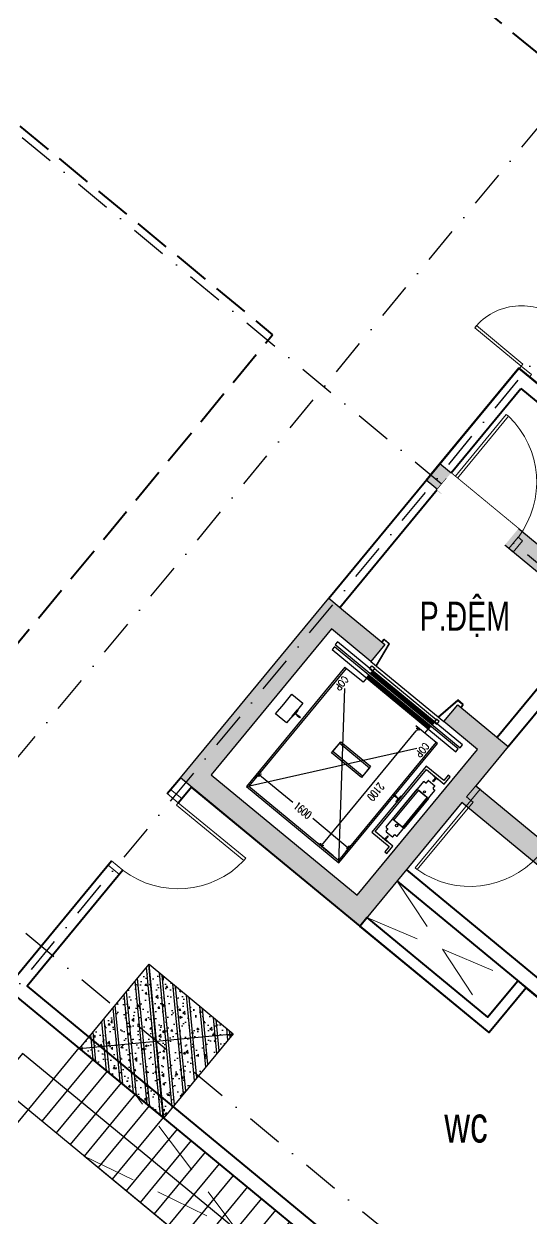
# Model space of a CAD drawing. Header units: millimetres. Extents: x -1534340 to 1713810, y -1348191 to 1114081.
# Drawn here: x 1461755 to 1468722, y -261971 to -245561 of the extents above; entities that cross this region are included whole.
import ezdxf
from ezdxf.enums import TextEntityAlignment as Align

# ---------------------------------------------------------------- set-up
doc = ezdxf.new("R2010")
doc.units = ezdxf.units.MM
doc.header["$LTSCALE"] = 100
doc.set_wipeout_variables(frame=1)
doc.header["$PDMODE"] = 32
doc.header["$PDSIZE"] = 2.5
for name, pattern in [('DASH', [0.35, 0.25, -0.1]), ('DASHED2', [0.375, 0.25, -0.125]), ('HIDDEN', [0.375, 0.25, -0.125]), ('xref.asix of  podium$0$xref.asix of  podium$0$ACAD_ISO02W100', [15, 12, -3]), ('xref.asix of  podium$0$xref.asix of  podium$0$DASHDOT', [1, 0.5, -0.25, 0, -0.25]), ('Xref.Asix of Basement B2$0$HIDDEN', [0.375, 0.25, -0.125])]:
    doc.linetypes.add(name, pattern=pattern)
for name, color, linetype, lineweight in [('A-DOOR', 1, 'Continuous', 9), ('D-building block', 8, 'Continuous', 13), ('KAKA FIX', 2, 'Continuous', 13), ('KT-Chu viet', 255, 'Continuous', 20), ('KT-Net cat', 1, 'Continuous', 40), ('SPE-MEP-HVAC', 140, 'Continuous', 0)]:
    doc.layers.add(name, color=color, linetype=linetype, lineweight=lineweight)
for name, color, linetype in [('ccu12-Manh', 8, 'Continuous'), ('KT-Text', 7, 'Continuous'), ('xref.asix of  podium$0$xref.asix of  podium$0$KT-Hatch', 251, 'Continuous'), ('xref.asix of  podium$0$xref.asix of  podium$0$KT-Luoi truc South Tower', 8, 'xref.asix of  podium$0$xref.asix of  podium$0$DASHDOT'), ('xref.asix of  podium$0$xref.asix of  podium$0$KT-Net cot vach', 6, 'Continuous'), ('xref.asix of  podium$0$xref.asix of  podium$0$KT-Net manh', 139, 'Continuous'), ('xref.asix of  podium$0$xref.asix of  podium$0$KT-Noi that', 36, 'Continuous')]:
    doc.layers.add(name, color=color, linetype=linetype)
doc.layers.add('Xref.Asix of Basement B2$0$KT-Chi gioi XD', color=7, linetype='Xref.Asix of Basement B2$0$HIDDEN', true_color=0x0066cc)
doc.styles.add('xref.asix of  podium$0$xref.asix of  podium$0$ROMANS', font='ROMANS.SHX')
doc.styles.add('xref.asix of  podium$0$xref.asix of  podium$0$xref.N.Cot vach tang N2$0$DIM', font='vnsimli.shx', dxfattribs={"width": 0.7})
doc.styles.add('Xref_ST_MBDV Cot vach 30.7.2022$0$Arial', font='arial.ttf', dxfattribs={"width": 0.7})
doc.dimstyles.new('xref.asix of  podium$0$xref.asix of  podium$0$xref.N.Cot vach tang N2$0$CCU 1-100 A1', dxfattribs={"dimscale": 100, "dimtxt": 2.2, "dimasz": 1, "dimexe": 1, "dimexo": 0, "dimgap": 1, "dimtad": 1, "dimdec": 0, "dimdsep": 46, "dimtxsty": 'xref.asix of  podium$0$xref.asix of  podium$0$xref.N.Cot vach tang N2$0$DIM', "dimblk1": 'xref.asix of  podium$0$xref.asix of  podium$0$xref.N.Cot vach tang N2$0$_ARCHTICK', "dimblk2": 'xref.asix of  podium$0$xref.asix of  podium$0$xref.N.Cot vach tang N2$0$_ARCHTICK', "dimsah": 1, "dimcen": 0, "dimdle": 1, "dimclrd": 256, "dimclre": 256, "dimclrt": 31, "dimadec": 0, "dimazin": 0, "dimtfac": 1, "dimtdec": 0, "dimtix": 1, "dimtmove": 2, "dimatfit": 3, "dimldrblk": 'xref.asix of  podium$0$xref.asix of  podium$0$xref.N.Cot vach tang N2$0$_ARCHTICK', "dimfxl": 8, "dimtolj": 1, "dimarcsym": 0})

# ---------------------------------------------------------------- blocks, each defined once
blk = doc.blocks.new('*U2782')
h = blk.add_hatch()
h.set_pattern_fill('VATLIEU04', color=250, scale=40, style=0, pattern_type=2)
h.set_pattern_definition([(49.99999999999999, (549.9999999999818, 1550), (286.9040730403014, -25.10085399303804), [30, -330]), (355, (549.9999999999818, 1550), (-55.50053344520001, 300.8768534800047), [24, -264]), (100.4514, (573.9086719999818, 1547.908263999999), (231.4037526856086, 275.7758168243814), [25.49607600000001, -280.4568448]), (46.1842, (549.9999999999818, 1630), (426.8964194502578, -66.20760573160723), [45, -495.0000000000001]), (96.63559999999998, (585.5746979999819, 1624.482677199999), (373.8650822194813, 389.6471483601767), [38.2441152, -420.6852000000001]), (351.1842, (549.9999999999818, 1630), (373.8647780534509, 389.6474403701299), [36.00000000000001, -396.0000000000001]), (21, (589.9999999999819, 1610), (238.7628208473847, -161.0475562661355), [30, -330]), (326.0000000000001, (589.9999999999819, 1610), (97.32613276863269, 290.0600180187412), [24, -264]), (71.4514, (609.8968931999818, 1596.579357599999), (336.089051432596, 129.012198683981), [25.496076, -280.4568448]), (37.50000000000001, (549.9999999999818, 1550), (4.863942126916267, 133.1575415325246), [0, -260.8, 0, -268.0000000000001, 0, -265.0000000000001]), (7.499999999999999, (549.9999999999818, 1550), (105.2278149768594, 157.7646847529441), [0, -152.8, 0, -254.8, 0, -101]), (327.5, (460.7999999999818, 1550), (213.5289744689636, -9.021948693751904), [0, -100, 0, -312.0000000000001, 0, -414.0000000000001]), (317.5, (420.7999999999818, 1550), (233.2744677369545, 40.04199293292709), [0, -130, 0, -207.2, 0, -294]), (45, (549.9999999999818, 1550), (-120.2081528017131, 120.2081528017131), []), (45, (549.9999999999818, 1599), (-120.2081528017131, 120.2081528017131), [])])
h.paths.add_polyline_path([(-475.0000000000001, -474.9999999999999), (1024.999999999996, -475.0000000000001), (1024.999999999982, 1025), (-475.0000000000146, 1025)])
at = {"color": 6, "ltscale": 0.25}
blk.add_lwpolyline([(-475.0000000000001, -474.9999999999999), (1024.999999999996, -475.0000000000001), (1024.999999999982, 1025), (-475.0000000000146, 1025)], close=True, dxfattribs=at)
at = {"layer": 'Defpoints', "linetype": 'ByBlock', "ltscale": 30}
for p, q in [((1024.999999999996, -475.0000000000001), (-475.0000000000146, 1025)), ((-475.0000000000001, -474.9999999999999), (1024.999999999982, 1025))]:
    blk.add_line(p, q, dxfattribs=at)
blk = doc.blocks.new('xref.asix of  podium$0$xref.asix of  podium$0$xref.N.Cot vach tang N2$0$_Open90')
at = {"color": 0, "linetype": 'ByBlock', "lineweight": -2}
for p, q in [((0, 0), (-1, 0)), ((-0.5, 0.5), (0, 0)), ((0, 0), (-0.5, -0.5))]:
    blk.add_line(p, q, dxfattribs=at)
blk = doc.blocks.new('*D2771')
at = {"layer": 'Defpoints', "color": 0, "transparency": 16777216}
for p in [(-424.1796271887581, -514.9999999999402), (-353.063796673334, -514.9999999999402, -3.230249313876472e-06), (-353.0637966733485, -2114.999998141949, -3.229479425215231e-06)]:
    blk.add_point(p, dxfattribs=at)
at = {"layer": 'xref.asix of  podium$0$xref.asix of  podium$0$KT-Noi that', "color": 5, "transparency": 16777216}
for p, q in [((-353.063796673334, -514.9999999999402), (-474.1796271887581, -514.9999999999402)), ((-424.1796271887581, -564.9999999999402), (-424.1796271887579, -1154.999998141892)), ((-424.1796271887578, -2064.999998141949), (-424.1796271887579, -1511.666664808559)), ((-353.0637966733485, -2114.999998141949), (-474.1796271887578, -2114.999998141949))]:
    blk.add_line(p, q, dxfattribs=at)
at = {"layer": 'xref.asix of  podium$0$xref.asix of  podium$0$KT-Noi that', "color": 5, "transparency": 16777216, "xscale": 50, "yscale": 50, "zscale": 50}
for p, rotation in [((-424.1796271887581, -514.9999999999402), 90), ((-424.1796271887578, -2114.999998141949), 270)]:
    blk.add_blockref('xref.asix of  podium$0$xref.asix of  podium$0$xref.N.Cot vach tang N2$0$_Open90', p, dxfattribs=dict(at, rotation=rotation))
at = {"layer": 'xref.asix of  podium$0$xref.asix of  podium$0$KT-Noi that', "color": 5, "transparency": 16777216, "insert": (-424.1796271883068, -1333.333331475225), "char_height": 110, "attachment_point": 5, "rotation": 90, "style": 'xref.asix of  podium$0$xref.asix of  podium$0$xref.N.Cot vach tang N2$0$DIM'}
blk.add_mtext('\\A1;1600', dxfattribs=at)
blk = doc.blocks.new('xref.asix of  podium$0$xref.asix of  podium$0$xref.N.Cot vach tang N2$0$_ARCHTICK')
at = {"color": 0, "linetype": 'ByBlock', "const_width": 0.15}
blk.add_lwpolyline([(-0.5, -0.5), (0.5, 0.5)], dxfattribs=at)
blk = doc.blocks.new('*D2772')
at = {"layer": 'Defpoints', "color": 0, "transparency": 16777216}
for p in [(-2310.000006262693, -614.99999999994), (-210.0000062626932, -614.99999999994), (-2310.000006262693, -826.7299089782482)]:
    blk.add_point(p, dxfattribs=at)
at = {"layer": 'xref.asix of  podium$0$xref.asix of  podium$0$KT-Noi that', "color": 5, "transparency": 16777216}
for p, q in [((-2310.000006262693, -614.99999999994), (-2310.000006262693, -876.7299089782482)), ((-210.0000062626932, -614.99999999994), (-210.0000062626932, -876.7299089782482)), ((-260.0000062626932, -826.7299089782482), (-2260.000006262693, -826.7299089782482))]:
    blk.add_line(p, q, dxfattribs=at)
at = {"layer": 'xref.asix of  podium$0$xref.asix of  podium$0$KT-Noi that', "color": 5, "transparency": 16777216, "xscale": 50, "yscale": 50, "zscale": 50, "rotation": 180}
blk.add_blockref('xref.asix of  podium$0$xref.asix of  podium$0$xref.N.Cot vach tang N2$0$_Open90', (-2310.000006262693, -826.7299089782482), dxfattribs=at)
at = {"layer": 'xref.asix of  podium$0$xref.asix of  podium$0$KT-Noi that', "color": 5, "transparency": 16777216, "xscale": 50, "yscale": 50, "zscale": 50}
blk.add_blockref('xref.asix of  podium$0$xref.asix of  podium$0$xref.N.Cot vach tang N2$0$_Open90', (-210.0000062626932, -826.7299089782482), dxfattribs=at)
at = {"layer": 'xref.asix of  podium$0$xref.asix of  podium$0$KT-Noi that', "color": 5, "transparency": 16777216, "insert": (-1260.000006262693, -721.7299089782482), "char_height": 110, "attachment_point": 5, "style": 'xref.asix of  podium$0$xref.asix of  podium$0$xref.N.Cot vach tang N2$0$DIM'}
blk.add_mtext('\\A1;2100', dxfattribs=at)
blk = doc.blocks.new('D_1350')
for points, elevation in [([(-212.8581104585901, -17.7889633718878), (-1367.640149432234, 308.5213834755123), (-1378.517160994932, 270.0286488458514), (-223.735122019425, -56.28169800527394)], -8.51806253194809e-05), ([(-0.000104791484773159, -0.0001256130635738373), (-20.39440135471523, -72.17403133772314), (-212.8580745179206, -17.7889735288918), (-192.4637779556215, 54.38493219763041)], -8.51806253194809e-05), ([(-346.7052893619984, -1226.955651842058), (-367.0995859261602, -1299.129557562992), (-559.5632590902969, -1244.744499754161), (-539.1689625242725, -1172.570594029501)], 6.053782999515533e-05)]:
    blk.add_lwpolyline(points, close=True, dxfattribs=dict(elevation=elevation))
at = {"color": 8}
blk.add_arc((-150.4276344962418, 19.27266350202262, -0.0001204345734566944), 1253.725465295016, 168.8268131661136, 251.7372802856236, dxfattribs=at)
blk = doc.blocks.new('double door')
at = {"elevation": 1.315694793252246e-06}
for points in [[(549901.1788338684, 384014.7847221401), (549001.1788338684, 384014.7847221401), (549001.1788338684, 383974.7847221401), (549901.1788338684, 383974.7847221401)], [(550101.1788338679, 384064.7847221419), (550101.1788338679, 384014.7847221419), (549901.1788338684, 384014.7847221401), (549901.1788338684, 384064.7847221401)], [(549901.1788338684, 382214.7847221401), (549001.1788338684, 382214.7847221401), (549001.1788338684, 382254.7847221401), (549901.1788338684, 382254.7847221401)], [(550101.1788338679, 382164.7847221401), (550101.1788338679, 382214.7847221401), (549901.1788338684, 382214.7847221401), (549901.1788338684, 382164.7847221401)]]:
    blk.add_lwpolyline(points, close=True, dxfattribs=at)
at = {"color": 8}
for centre, start, end in [((549901.1788338684, 384014.7847221401, 1.315694793252246e-06), 180, 270), ((549901.1788338684, 382214.7847221401, 1.315694793252246e-06), 90, 180)]:
    blk.add_arc(centre, 900, start, end, dxfattribs=at)
blk = doc.blocks.new('THANG SH')
at = {"layer": 'D-building block', "color": 3, "linetype": 'DASHED2', "ltscale": 30}
for points in [[(-6640.500751799904, 1099.999999977648), (-2099.999999993481, -2.421438694000244e-08)], [(-2099.999999993481, 1099.999999977648), (-6640.500751800369, 2.980232238769531e-08)]]:
    blk.add_lwpolyline(points, dxfattribs=at)
at = {"layer": 'D-building block', "color": 3, "linetype": 'DASHED2', "ltscale": 1000}
blk.add_lwpolyline([(-6640.500751799904, 5.587935447692871e-09), (-6640.500751799438, 1099.999999955297), (-2099.999999993481, 1099.999999951571), (-2099.999999993015, -5.029141902923584e-08)], close=True, dxfattribs=at)
at = {"layer": 'Defpoints', "color": 252}
blk.add_line((6.05359673500061e-09, 1849.999999951571), (-4.656612873077393e-10, -3.725290298461914e-08), dxfattribs=at)
for points in [[(-6640.500751799438, 549.9999999776483), (-549.9999999925494, 549.9999999757856), (-549.9999999934807, 1849.999999947846)], [(-1099.999999993015, -4.470348358154297e-08), (-1099.999999992549, 1849.999999949709)], [(5.587935447692871e-09, 1849.999999951571), (-1099.999999993015, 1849.999999949709)], [(6.05359673500061e-09, 1599.999999951571), (-1099.999999993481, 1599.999999951571)], [(6.51925802230835e-09, 1349.999999951571), (-1099.999999993481, 1349.999999951571)], [(0, 1.862645149230957e-09), (-6640.500751799904, 8.734254341450418e-09), (-6640.500751799904, 1099.999999953434), (6.984919309616089e-09, 1099.999999953434)], [(-6390.500751799904, -4.842877388000488e-08), (-6390.500751799904, 1099.999999951571)], [(-6140.500751799438, -4.842877388000488e-08), (-6140.500751798972, 1099.999999953434)], [(-5890.500751798972, -4.842877388000488e-08), (-5890.500751798972, 1099.999999951571)], [(-5640.500751798972, -4.842877388000488e-08), (-5640.500751798972, 1099.999999953434)], [(-5390.500751798972, -4.656612873077393e-08), (-5390.500751798507, 1099.999999953434)], [(-5140.500751798507, -4.656612873077393e-08), (-5140.500751798507, 1099.999999951571)], [(-4849.999999996275, -4.656612873077393e-08), (-4849.999999996275, 1099.999999953434)], [(-4599.99999999674, -4.656612873077393e-08), (-4599.999999996275, 1099.999999951571)], [(-4349.999999996275, -4.656612873077393e-08), (-4349.999999996275, 1099.999999953434)], [(-4099.999999996275, -4.470348358154297e-08), (-4099.999999995809, 1099.999999953434)], [(-3849.999999995809, -4.470348358154297e-08), (-3849.999999995809, 1099.999999951571)], [(-3599.999999994878, -4.842877388000488e-08), (-3599.999999994412, 1099.999999953434)], [(-3349.999999994878, -4.842877388000488e-08), (-3349.999999994412, 1099.999999951571)], [(-3099.999999994412, -4.842877388000488e-08), (-3099.999999994412, 1099.999999951571)], [(-2849.999999994412, -4.842877388000488e-08), (-2849.999999994412, 1099.999999953434)], [(-2599.999999994412, -4.842877388000488e-08), (-2599.999999993946, 1099.999999951571)], [(-2349.999999993946, -4.842877388000488e-08), (-2349.999999993481, 1099.999999953434)], [(-2099.999999993481, -4.842877388000488e-08), (-2099.999999993481, 1099.999999953434)], [(-1849.999999993481, -4.842877388000488e-08), (-1849.999999993481, 1099.999999953434)], [(-1599.999999993481, -4.656612873077393e-08), (-1599.999999993481, 1099.999999953434)], [(-1349.999999993481, -4.656612873077393e-08), (-1349.999999992549, 1099.999999951571)]]:
    blk.add_lwpolyline(points, dxfattribs=at)
at = {"layer": 'Defpoints', "color": 252, "const_width": 50}
blk.add_lwpolyline([(-6520.500747120939, 699.0000000074506), (-6640.500751800835, 549.9999999757856), (-6520.500747121871, 400.9999999459833)], dxfattribs=at)
at = {"layer": 'Defpoints', "color": 252}
blk.add_circle((-549.9999999934807, 1849.999999945983), 100, dxfattribs=at)
blk = doc.blocks.new('xref.asix of  podium$0$xref.asix of  podium$0$TMCC')
at = {"layer": 'xref.asix of  podium$0$xref.asix of  podium$0$KT-Noi that', "linetype": 'Continuous', "ltscale": 2}
for p, q in [((-1839.268615574998, -261.3920001944007, 9.413380290367837e-06), (-1839.268615578098, -150.6080001945247, 9.413380290367837e-06)), ((-1798.782414799367, -146.0000001943672, 9.413380290367837e-06), (-1834.66061557793, -146.0000001943672, 9.413380290367837e-06)), ((-1794.174414799447, -141.3920001944371, 9.413380290367837e-06), (-1794.17441479789, -110.6079990881535, 9.413380290367837e-06)), ((-978.4333909374109, -105.9999987138362, 9.413380290367837e-06), (-1789.566414798101, -105.9999990883625, 9.413380290367837e-06)), ((-1652.000006262693, -305.99999999994, 9.413380290367837e-06), (-1652.000006262693, -105.99999999994, 9.413380290367837e-06)), ((-1652.000006262693, -105.99999999994, 9.413380290367837e-06), (-1118.000006262693, -105.99999999994, 9.413380290367837e-06)), ((-1652.000006262693, -280.99999999994, 9.413380290367837e-06), (-1652.000006262693, -130.99999999994, 9.413380290367837e-06)), ((-1652.000006262693, -130.99999999994, 9.413380290367837e-06), (-1118.000006262693, -130.99999999994, 9.413380290367837e-06)), ((-1118.000006262693, -105.99999999994, 9.413380290367837e-06), (-1118.000006262693, -305.99999999994, 9.413380290367837e-06)), ((-1118.000006262693, -130.99999999994, 9.413380290367837e-06), (-1118.000006262693, -280.99999999994, 9.413380290367837e-06)), ((-973.8253909386403, -141.3919998197762, 9.413380290367837e-06), (-973.8253909370687, -110.6079987141766, 9.413380290367837e-06)), ((-933.8766155784251, -145.9999998198418, 9.413380290367837e-06), (-969.2173909385601, -145.9999998198455, 9.413380290367837e-06)), ((-929.2686155750125, -261.3919998200163, 9.413380290367837e-06), (-929.2686155780975, -150.607999820184, 9.413380290367837e-06)), ((-2515.000006262693, -214.99999999994, 9.413380290367837e-06), (-2515.000006262693, -2439.99999999994, 9.413380290367837e-06)), ((-2465.000006262693, -214.99999999994, 9.413380290367837e-06), (-2515.000006262693, -214.99999999994, 9.413380290367837e-06)), ((-2465.000006262693, -2439.99999999994, 9.413380290367837e-06), (-2465.000006262693, -214.99999999994, 9.413380290367837e-06)), ((-1938.250006262693, -164.74999999994, 9.413380290367837e-06), (-1932.250006262693, -167.24999999994, 9.413380290367837e-06)), ((-1938.250006262693, -247.24999999994, 9.413380290367837e-06), (-1938.250006262693, -164.74999999994, 9.413380290367837e-06)), ((-1932.250006262693, -244.74999999994, 9.413380290367837e-06), (-1938.250006262693, -247.24999999994, 9.413380290367837e-06)), ((-1932.250006262693, -167.24999999994, 9.413380290367837e-06), (-1930.050006262696, -202.24999999994, 9.413380290367837e-06)), ((-1930.050006262696, -209.74999999994, 9.413380290367837e-06), (-1932.250006262693, -244.74999999994, 9.413380290367837e-06)), ((-1930.050006262696, -202.24999999994, 9.413380290367837e-06), (-1905.400006262687, -202.24999999994, 9.413380290367837e-06)), ((-1905.400006262687, -209.74999999994, 9.413380290367837e-06), (-1930.050006262696, -209.74999999994, 9.413380290367837e-06)), ((-1905.400006262687, -202.24999999994, 9.413380290367837e-06), (-1895.400006262687, -201.99999999994, 9.413380290367837e-06)), ((-1895.400006262687, -210.49999999994, 9.413380290367837e-06), (-1905.400006262687, -209.74999999994, 9.413380290367837e-06)), ((-1895.400006262687, -201.99999999994, 9.413380290367837e-06), (-1870.000006262693, -201.49999999994, 9.413380290367837e-06)), ((-1870.000006262693, -210.49999999994, 9.413380290367837e-06), (-1895.400006262687, -210.49999999994, 9.413380290367837e-06)), ((-1870.000006262693, -201.49999999994, 9.413380290367837e-06), (-1870.000006262693, -210.49999999994, 9.413380290367837e-06)), ((-1798.782414796122, -266.0000001943772, 9.413380290367837e-06), (-1834.66061557502, -266.000000194379, 9.413380290367837e-06)), ((-1794.17441479789, -301.3919990888407, 9.413380290367837e-06), (-1794.174414796333, -270.6080001941682, 9.413380290367837e-06)), ((-978.433390937018, -305.9999987138381, 9.413380290367837e-06), (-1789.566414798363, -305.9999990883616, 9.413380290367837e-06)), ((-1118.000006262693, -280.99999999994, 9.413380290367837e-06), (-1652.000006262693, -280.99999999994, 9.413380290367837e-06)), ((-1118.000006262693, -305.99999999994, 9.413380290367837e-06), (-1652.000006262693, -305.99999999994, 9.413380290367837e-06)), ((-973.8253909370978, -301.3919987139034, 9.413380290367837e-06), (-973.8253909355408, -270.6079998201039, 9.413380290367837e-06)), ((-933.8766155748453, -265.9999998198546, 9.413380290367837e-06), (-969.217390935286, -265.9999998198509, 9.413380290367837e-06)), ((-900.0000062626932, -210.49999999994, 9.413380290367837e-06), (-900.0000062626932, -201.49999999994, 9.413380290367837e-06)), ((-900.0000062626932, -201.49999999994, 9.413380290367837e-06), (-874.600006262699, -201.49999999994, 9.413380290367837e-06)), ((-874.600006262699, -209.99999999994, 9.413380290367837e-06), (-900.0000062626932, -210.49999999994, 9.413380290367837e-06)), ((-874.600006262699, -201.49999999994, 9.413380290367837e-06), (-864.600006262699, -202.24999999994, 9.413380290367837e-06)), ((-864.600006262699, -209.74999999994, 9.413380290367837e-06), (-874.600006262699, -209.99999999994, 9.413380290367837e-06)), ((-864.600006262699, -202.24999999994, 9.413380290367837e-06), (-839.9500062626903, -202.24999999994, 9.413380290367837e-06)), ((-839.9500062626903, -209.74999999994, 9.413380290367837e-06), (-864.600006262699, -209.74999999994, 9.413380290367837e-06)), ((-839.9500062626903, -202.24999999994, 9.413380290367837e-06), (-837.7500062626932, -167.24999999994, 9.413380290367837e-06)), ((-837.7500062626932, -244.74999999994, 9.413380290367837e-06), (-839.9500062626903, -209.74999999994, 9.413380290367837e-06)), ((-837.7500062626932, -167.24999999994, 9.413380290367837e-06), (-831.7500062626932, -164.74999999994, 9.413380290367837e-06)), ((-831.7500062626932, -247.24999999994, 9.413380290367837e-06), (-837.7500062626932, -244.74999999994, 9.413380290367837e-06)), ((-831.7500062626932, -164.74999999994, 9.413380290367837e-06), (-831.7500062626932, -247.24999999994, 9.413380290367837e-06)), ((-185.0000062626932, -489.99999999994, 9.413380290367837e-06), (-2310.000006262693, -489.99999999994, 9.413380290367837e-06)), ((-2310.000006262693, -489.99999999994, 9.413380290367837e-06), (-2310.000006262693, -514.99999999994, 9.413380290367837e-06)), ((-1439.500006262693, -418.99999999994, 9.413380290367837e-06), (-1442.000006262693, -410.99999999994, 9.413380290367837e-06)), ((-1442.000006262693, -410.99999999994, 9.413380290367837e-06), (-1328.000006262693, -410.99999999994, 9.413380290367837e-06)), ((-1390.000006262693, -422.99999999994, 9.413380290367837e-06), (-1439.500006262693, -418.99999999994, 9.413380290367837e-06)), ((-1393.000006262693, -461.99999999994, 9.413380290367837e-06), (-1390.000006262693, -451.99999999994, 9.413380290367837e-06)), ((-1393.000006262693, -499.99999999994, 9.413380290367837e-06), (-1393.000006262693, -461.99999999994, 9.413380290367837e-06)), ((-1390.000006262693, -451.99999999994, 9.413380290367837e-06), (-1390.000006262693, -422.99999999994, 9.413380290367837e-06)), ((-1330.500006262693, -418.99999999994, 9.413380290367837e-06), (-1380.000006262693, -422.99999999994, 9.413380290367837e-06)), ((-1380.000006262693, -422.99999999994, 9.413380290367837e-06), (-1380.000006262693, -451.99999999994, 9.413380290367837e-06)), ((-1380.000006262693, -451.99999999994, 9.413380290367837e-06), (-1377.000006262693, -461.99999999994, 9.413380290367837e-06)), ((-1377.000006262693, -461.99999999994, 9.413380290367837e-06), (-1377.000006262693, -499.99999999994, 9.413380290367837e-06)), ((-1328.000006262693, -410.99999999994, 9.413380290367837e-06), (-1330.500006262693, -418.99999999994, 9.413380290367837e-06)), ((-185.0000062626932, -2139.99999999994, 9.413380290367837e-06), (-185.0000062626932, -489.99999999994, 9.413380290367837e-06)), ((-210.0000062626932, -514.99999999994, 9.413380290367837e-06), (-2310.000006262693, -514.99999999994, 9.413380290367837e-06)), ((-2310.000006262693, -514.99999999994, 9.413380290367837e-06), (-2310.000006262693, -714.99999999994, 9.413380290367837e-06)), ((-1377.000006262693, -499.99999999994, 9.413380290367837e-06), (-1393.000006262693, -499.99999999994, 9.413380290367837e-06)), ((-210.0000062626932, -2114.99999999994, 9.413380290367837e-06), (-210.0000062626932, -514.99999999994, 9.413380290367837e-06)), ((-2510.000008398798, -664.99999999994, 9.413380290367837e-06), (-2560.000008398798, -664.99999999994, 9.413380290367837e-06)), ((-2560.000008398798, -664.99999999994, 9.413380290367837e-06), (-2560.000008398798, -714.99999999994, 9.413380290367837e-06)), ((-2560.000008398798, -714.99999999994, 9.413380290367837e-06), (-2510.000008398798, -714.99999999994, 9.413380290367837e-06)), ((-2555.000006262693, -1814.99999999994, 9.413380290367837e-06), (-2555.000006262693, -714.99999999994, 9.413380290367837e-06)), ((-2510.000008398798, -714.99999999994, 9.413380290367837e-06), (-2510.000008398798, -664.99999999994, 9.413380290367837e-06)), ((-2310.000006262693, -714.99999999994, 9.413380290367837e-06), (-2385.000006262693, -714.99999999994, 9.413380290367837e-06)), ((-1485.000006262693, -999.99999999994, 9.413380290367837e-06), (-1285.000006262693, -999.99999999994, 9.413380290367837e-06)), ((-1485.000006262693, -1529.99999999994, 9.413380290367837e-06), (-1485.000006262693, -999.99999999994, 9.413380290367837e-06)), ((-1460.000006262693, -999.99999999994, 9.413380290367837e-06), (-1310.000006262693, -999.99999999994, 9.413380290367837e-06)), ((-1460.000006262693, -1529.99999999994, 9.413380290367837e-06), (-1460.000006262693, -999.99999999994, 9.413380290367837e-06)), ((-1310.000006262693, -999.99999999994, 9.413380290367837e-06), (-1310.000006262693, -1529.99999999994, 9.413380290367837e-06)), ((-1285.000006262693, -999.99999999994, 9.413380290367837e-06), (-1285.000006262693, -1529.99999999994, 9.413380290367837e-06)), ((-1285.000006262693, -1529.99999999994, 9.413380290367837e-06), (-1485.000006262693, -1529.99999999994, 9.413380290367837e-06)), ((-1310.000006262693, -1529.99999999994, 9.413380290367837e-06), (-1460.000006262693, -1529.99999999994, 9.413380290367837e-06)), ((-2560.000008398798, -1864.99999999994, 9.413380290367837e-06), (-2560.000008398798, -1814.99999999994, 9.413380290367837e-06)), ((-2560.000008398798, -1814.99999999994, 9.413380290367837e-06), (-2510.000008398798, -1814.99999999994, 9.413380290367837e-06)), ((-2510.000008398798, -1864.99999999994, 9.413380290367837e-06), (-2560.000008398798, -1864.99999999994, 9.413380290367837e-06)), ((-2510.000008398798, -1814.99999999994, 9.413380290367837e-06), (-2510.000008398798, -1864.99999999994, 9.413380290367837e-06)), ((-2385.000006262693, -1814.99999999994, 9.413380290367837e-06), (-2310.000006262693, -1814.99999999994, 9.413380290367837e-06)), ((-2310.000006262693, -1814.99999999994, 9.413380290367837e-06), (-2310.000006262693, -2114.99999999994, 9.413380290367837e-06)), ((-2310.000006262693, -2114.99999999994, 9.413380290367837e-06), (-210.0000062626932, -2114.99999999994, 9.413380290367837e-06)), ((-2310.000006262693, -2114.99999999994, 9.413380290367837e-06), (-2310.000006262693, -2139.99999999994, 9.413380290367837e-06)), ((-2310.000006262693, -2139.99999999994, 9.413380290367837e-06), (-185.0000062626932, -2139.99999999994, 9.413380290367837e-06)), ((-1442.000006262693, -2268.99999999994, 9.413380290367837e-06), (-1439.500006262693, -2260.99999999994, 9.413380290367837e-06)), ((-1328.000006262693, -2268.99999999994, 9.413380290367837e-06), (-1442.000006262693, -2268.99999999994, 9.413380290367837e-06)), ((-1439.500006262693, -2260.99999999994, 9.413380290367837e-06), (-1390.000006262693, -2256.99999999994, 9.413380290367837e-06)), ((-1393.000006262693, -2217.99999999994, 9.413380290367837e-06), (-1393.000006262693, -2179.99999999994, 9.413380290367837e-06)), ((-1393.000006262693, -2179.99999999994, 9.413380290367837e-06), (-1377.000006262693, -2179.99999999994, 9.413380290367837e-06)), ((-1390.000006262693, -2227.99999999994, 9.413380290367837e-06), (-1393.000006262693, -2217.99999999994, 9.413380290367837e-06)), ((-1390.000006262693, -2256.99999999994, 9.413380290367837e-06), (-1390.000006262693, -2227.99999999994, 9.413380290367837e-06)), ((-1377.000006262693, -2217.99999999994, 9.413380290367837e-06), (-1380.000006262693, -2227.99999999994, 9.413380290367837e-06)), ((-1380.000006262693, -2227.99999999994, 9.413380290367837e-06), (-1380.000006262693, -2256.99999999994, 9.413380290367837e-06)), ((-1380.000006262693, -2256.99999999994, 9.413380290367837e-06), (-1330.500006262693, -2260.99999999994, 9.413380290367837e-06)), ((-1377.000006262693, -2179.99999999994, 9.413380290367837e-06), (-1377.000006262693, -2217.99999999994, 9.413380290367837e-06)), ((-1330.500006262693, -2260.99999999994, 9.413380290367837e-06), (-1328.000006262693, -2268.99999999994, 9.413380290367837e-06)), ((-2515.000006262693, -2439.99999999994, 9.413380290367837e-06), (-2465.000006262693, -2439.99999999994, 9.413380290367837e-06))]:
    blk.add_line(p, q, dxfattribs=at)
at = {"layer": 'xref.asix of  podium$0$xref.asix of  podium$0$KT-Noi that', "linetype": 'xref.asix of  podium$0$xref.asix of  podium$0$ACAD_ISO02W100', "ltscale": 2}
for p, q in [((-185.0000062626932, -489.99999999994, 9.413380290367837e-06), (-2310.000006262693, -2127.49999999994, 9.413380290367837e-06)), ((-185.0000062626932, -2139.99999999994, 9.413380290367837e-06), (-2310.000006262693, -489.99999999994, 9.413380290367837e-06))]:
    blk.add_line(p, q, dxfattribs=at)
at = {"layer": 'xref.asix of  podium$0$xref.asix of  podium$0$KT-Noi that', "linetype": 'Continuous', "ltscale": 2, "elevation": 9.413380290367837e-06}
for points in [[(-1385.000006262693, -410.99999999994), (-796.7500062626932, -410.99999999994), (-796.7500062626932, -99.99999999993997), (-701.7500062626932, -99.99999999993997), (-701.7500062626932, -64.99999999993997), (-831.7500062626932, -64.99999999993997), (-831.7500062626932, -380.99999999994), (-1385.000006262693, -380.99999999994), (-1938.250006262693, -380.99999999994), (-1938.250006262693, -64.99999999993997), (-2068.250006262693, -64.99999999993997), (-2068.250006262693, -99.99999999993997), (-1973.250006262693, -99.99999999993997), (-1973.250006262693, -410.99999999994), (-1385.000006262693, -410.99999999994)], [(-2385.000006262693, -2429.99999999994), (-2385.000006262693, -224.99999999994), (-2435.000006262693, -224.99999999994), (-2435.000006262693, -2429.99999999994)], [(-2510.000008398798, -714.99999999994), (-2465.000006262693, -714.99999999994), (-2465.000006262693, -1264.99999999994), (-2510.000008398798, -1264.99999999994)], [(-2435.000006262693, -714.99999999994), (-2390.000006262693, -714.99999999994), (-2390.000006262693, -1264.99999999994), (-2435.000006262693, -1264.99999999994)], [(-2510.000008398798, -1264.99999999994), (-2465.000006262693, -1264.99999999994), (-2465.000006262693, -1814.99999999994), (-2510.000008398798, -1814.99999999994)], [(-2435.000006262693, -1264.99999999994), (-2390.000006262693, -1264.99999999994), (-2390.000006262693, -1814.99999999994), (-2435.000006262693, -1814.99999999994)], [(-1385.000006262693, -2268.99999999994), (-1210.000006262693, -2268.99999999994), (-1210.000006262693, -2464.99999999994), (-1385.000006262693, -2464.99999999994), (-1560.000006262693, -2464.99999999994), (-1560.000006262693, -2268.99999999994), (-1385.000006262693, -2268.99999999994)]]:
    blk.add_lwpolyline(points, close=True, dxfattribs=at)
for points in [[(-2495.000006262693, -1264.99999999994), (-2495.000006262693, -714.99999999994)], [(-2480.000006262693, -1264.99999999994), (-2480.000006262693, -714.99999999994)], [(-2420.000006262693, -1264.99999999994), (-2420.000006262693, -714.99999999994)], [(-2405.000006262693, -1264.99999999994), (-2405.000006262693, -714.99999999994)], [(-2495.000006262693, -1814.99999999994), (-2495.000006262693, -1264.99999999994)], [(-2480.000006262693, -1814.99999999994), (-2480.000006262693, -1264.99999999994)], [(-2420.000006262693, -1814.99999999994), (-2420.000006262693, -1264.99999999994)], [(-2405.000006262693, -1814.99999999994), (-2405.000006262693, -1264.99999999994)]]:
    blk.add_lwpolyline(points, dxfattribs=at)
at = {"layer": 'xref.asix of  podium$0$xref.asix of  podium$0$KT-Noi that', "linetype": 'Continuous', "ltscale": 2}
for centre, radius in [((-1685.000006262693, -205.99999999994, 9.413380290367837e-06), 14.5), ((-1085.000006262693, -205.99999999994, 9.413380290367837e-06), 17.5)]:
    blk.add_circle(centre, radius, dxfattribs=at)
for centre, radius, start, end in [((-1834.66061557793, -150.6080001945247, 9.413380290367837e-06), 4.608000000157357, 90, 180), ((-1798.782414799367, -141.3920001944371, 9.413380290367837e-06), 4.607999999930221, 270, 0), ((-1789.566414798101, -110.6079990881535, 9.413380290367837e-06), 4.607999999791003, 90, 180), ((-978.4333909374109, -110.6079987141766, 9.413380290367837e-06), 4.608000000340305, 0, 90), ((-969.2173909385601, -141.3919998197762, 9.413380290367837e-06), 4.608000000069675, 180, 270), ((-933.8766155784251, -150.607999820184, 9.413380290367837e-06), 4.608000000340515, 0, 90), ((-1834.66061557502, -261.3920001944007, 9.413380290367837e-06), 4.607999999978259, 180, 270), ((-1798.782414796122, -270.6080001941682, 9.413380290367837e-06), 4.60799999979095, 0, 90), ((-1789.566414798363, -301.3919990888407, 9.413380290367837e-06), 4.607999999520398, 180, 270), ((-978.433390937018, -301.3919987139034, 9.413380290367837e-06), 4.607999999934203, 270, 0), ((-969.217390935286, -270.6079998201039, 9.413380290367837e-06), 4.608000000253028, 90, 180), ((-933.8766155748453, -261.3919998200163, 9.413380290367837e-06), 4.607999999838648, 270, 0)]:
    blk.add_arc(centre, radius, start, end, dxfattribs=at)
at = {"layer": 'xref.asix of  podium$0$xref.asix of  podium$0$KT-Noi that', "linetype": 'Continuous', "ltscale": 2, "style": 'xref.asix of  podium$0$xref.asix of  podium$0$ROMANS', "width": 0.75}
for p in [(-2110.000006262693, -594.99999999994, 9.413380290367837e-06), (-2110.000006262693, -2034.99999999994, 9.413380290367837e-06)]:
    blk.add_text('COP', height=100, dxfattribs=at).set_placement(p, align=Align.MIDDLE)
at = {"layer": 'xref.asix of  podium$0$xref.asix of  podium$0$KT-Noi that', "color": 5}
dim = blk.add_linear_dim(base=(-2310.000006262693, -826.7299089782482, 9.413380290367837e-06), p1=(-210.0000062626932, -614.99999999994, 9.413380290367837e-06), p2=(-2310.000006262693, -614.99999999994, 9.413380290367837e-06), angle=180, dimstyle='xref.asix of  podium$0$xref.asix of  podium$0$xref.N.Cot vach tang N2$0$CCU 1-100 A1', override={"dimscale": 50, "dimblk1": 'xref.asix of  podium$0$xref.asix of  podium$0$xref.N.Cot vach tang N2$0$_Open90', "dimblk2": 'xref.asix of  podium$0$xref.asix of  podium$0$xref.N.Cot vach tang N2$0$_Open90', "dimclrd": 5, "dimclre": 5, "dimclrt": 5, "dimlwd": 65535, "dimlwe": 65535}, dxfattribs=at)
dim.commit()
dim.dimension.update_dxf_attribs({"geometry": '*D2772', "text_midpoint": (-1260.000006262693, -721.7299089782482, 9.413380290367837e-06)})
dim = blk.add_linear_dim(base=(-424.1796271887581, -514.9999999999402, 1.264362960424431e-05), p1=(-353.0637966733484, -2114.999998141948, 9.414150179029077e-06), p2=(-353.0637966733339, -514.99999999994, 9.413380290367837e-06), angle=270, dimstyle='xref.asix of  podium$0$xref.asix of  podium$0$xref.N.Cot vach tang N2$0$CCU 1-100 A1', override={"dimscale": 50, "dimblk1": 'xref.asix of  podium$0$xref.asix of  podium$0$xref.N.Cot vach tang N2$0$_Open90', "dimblk2": 'xref.asix of  podium$0$xref.asix of  podium$0$xref.N.Cot vach tang N2$0$_Open90', "dimclrd": 5, "dimclre": 5, "dimclrt": 5, "dimlwd": 65535, "dimlwe": 65535}, dxfattribs=at)
dim.commit()
dim.dimension.update_dxf_attribs({"geometry": '*D2771', "text_midpoint": (-424.1796271883068, -1333.333331475225, 1.264362960424431e-05), "dimtype": 128})
blk = doc.blocks.new('312')
at = {"layer": 'xref.asix of  podium$0$xref.asix of  podium$0$KT-Hatch', "ltscale": 0.5}
h = blk.add_hatch(dxfattribs=at)
h.set_pattern_fill('VATLIEU04', color=256, scale=50, angle=45, pattern_type=2)
h.set_pattern_definition([(94.99999999999984, (412998.8266172954, -289085.6885619325), (275.7759995861103, 231.4035394059837), [37.49999999999999, -412.4999999999999]), (40.00000000000002, (412998.8266172954, -289085.6885619325), (-314.996083695443, 216.8840747990137), [30, -330]), (145.4514, (413021.8079483085, -289066.4049326946), (-39.21973430971335, 448.287641099735), [31.870095, -350.571056]), (91.18419999999865, (412928.1159391762, -289014.9778838138), (435.8465000455986, 318.8068825982365), [56.2499999999999, -618.7499999999984]), (141.6356, (412964.4364973777, -288988.410666528), (-13.94950748652536, 674.8558447021788), [47.805144, -525.8565]), (36.18420000000004, (412928.1159391762, -289014.9778838138), (-13.95003443662637, 674.855833957623), [45, -495]), (66, (412981.1489477665, -288997.3002142842), (353.3857860571512, 68.691238233885), [37.49999999999924, -412.4999999999939]), (11.00000000000003, (412981.1489477665, -288997.3002142842), (-170.3542965309771, 342.4042176993831), [30, -330]), (116.4514, (413010.5977669605, -288991.5759632125), (183.0318085066423, 411.0953098697152), [31.870095, -350.571056]), (82.50000000000001, (412998.8266172954, -289085.6885619325), (-113.3965926531701, 121.9949088062736), [0, -325.9999999999939, 0, -334.9999999999939, 0, -331.2499999999939]), (52.49999999999999, (412998.8266172954, -289085.6885619325), (-46.43647110123004, 232.4547249501817), [0, -191, 0, -318.5, 0, -126.25]), (12.5, (412919.9842111939, -289164.5309680348), (196.709083659603, 180.7603809074303), [0, -125, 0, -390, 0, -517.5]), (2.499999999999997, (412884.6288721343, -289199.8863070941), (170.7949915992331, 241.5799034369745), [0, -162.5, 0, -259, 0, -367.5]), (90, (412998.8266172954, -289085.6885619325), (-212.5, 0), []), (90, (412955.5163269476, -289042.3782715847), (-212.5, 0), [])])
h.paths.add_polyline_path([(1465982.194943076, -253874.713893596), (1464326.600387523, -255879.4599292882), (1466331.346355409, -257535.0544288439), (1467986.940910962, -255530.3083931514), (1467524.307278224, -255148.2481670982), (1467715.33741925, -254916.9313168261), (1468409.287902259, -255490.0216839047), (1467963.550906681, -256029.7610013288), (1473384.117327815, -260506.1837740393), (1475167.065310719, -258347.2265048315), (1467279.119221373, -251833.1489506963), (1467470.149362399, -251601.8321004241), (1475589.412302245, -258306.9397957738), (1473424.404036994, -260928.5307654199), (1467772.520765655, -256261.0778516011), (1466371.63306466, -257957.4014201366), (1463904.253396253, -255919.7466385571), (1465941.90823479, -253452.3669030933), (1466173.2250841, -253643.3970433237), (1466712.964401402, -254089.1340390496), (1466521.934260378, -254320.4508893216)])
at = {"layer": 'KT-Net cat', "linetype": 'DASH', "ltscale": 20}
for p, q in [((1464150.389137364, -242116.2525349309, -4.318489047279505e-07), (1470781.339565706, -247592.3403943655, -5.033136389801154e-09)), ((1459541.700727778, -245183.9133749426), (1465170.410692564, -249832.3133715942)), ((1453931.350199763, -263441.6008331451), (1465170.410692564, -249832.3133715951))]:
    blk.add_line(p, q, dxfattribs=at)
at = {"layer": 'KT-Net cat'}
for p, q in [((1465941.90823352, -253452.3669020435, 6.027933364743111e-07), (1468552.653489182, -250291.036621065, -4.265858675015823e-07)), ((1468552.653489182, -250291.0366210659, -4.265858675010664e-07), (1476340.321610488, -256722.3853867137, -4.101874470341393e-07)), ((1467624.36138345, -251729.1845727769), (1468579.511295347, -250572.6012819308, -3.76407241440888e-07)), ((1468579.511295347, -250572.6012819313, -3.760475265358898e-07), (1476212.96818314, -256876.5966202301, -3.599738272320335e-07)), ((1466096.119467035, -253579.720329394, 6.028683731730958e-07), (1467433.331265539, -251960.5013950594, 7.556579815440467e-08)), ((1468255.076663049, -255362.6682620732), (1469592.287650226, -253743.4503101677)), ((1468409.287896565, -255490.0216894235), (1469746.498883741, -253870.803737518)), ((1467008.289880841, -257186.3136814028), (1472328.782131145, -261580.0983310716)), ((1466880.937791363, -257340.5260197736), (1472201.430041668, -261734.3106694423))]:
    blk.add_line(p, q, dxfattribs=at)
for points, elevation in [([(1474081.786907087, -254797.4759235877), (1474052.46290543, -254832.9841196403), (1468552.705907433, -250291.0782719004), (1467330.320077202, -251770.2511021862), (1467330.762198985, -251770.6148874565)], 1.574253569677957e-10), ([(1463723.589210552, -256138.5131010219), (1463904.254211782, -255919.7473120518)], 4.242769078185905e-10), ([(1463113.905080354, -257190.8612467468), (1461797.821726844, -258784.4959364744), (1469277.141016245, -264961.1984483643), (1472047.177039322, -261606.9249987203), (1468654.528158492, -258805.1976635383), (1468145.045773736, -259422.147558428), (1464058.369522274, -256047.2168918186), (1463878.02671237, -256265.5925419169)], 4.242769078185905e-10), ([(1469149.787591465, -265115.4096840021), (1461516.257064723, -258811.353745927), (1462959.467578535, -257063.7818058546)], 4.242769078185905e-10)]:
    blk.add_lwpolyline(points, dxfattribs=dict(at, elevation=elevation))
at = {"layer": 'KT-Net cat', "elevation": 0.006188118818893787}
blk.add_lwpolyline([(1466371.474316605, -257957.5174109904), (1466466.9873803, -257841.8573285813), (1468124.902769067, -259210.977727153), (1468538.870213176, -258709.6820122855), (1468654.526850198, -258805.1992478179), (1468145.049787783, -259422.1508732612)], close=True, dxfattribs=at)
at = {"layer": 'SPE-MEP-HVAC', "linetype": 'HIDDEN', "ltscale": 30}
for p, q in [((1466880.937791363, -257340.5260197736), (1468124.902769067, -259210.977727153)), ((1466466.988383716, -257841.8581572106), (1468538.858342417, -258709.6748738388))]:
    blk.add_line(p, q, dxfattribs=at)
at = {"layer": 'xref.asix of  podium$0$xref.asix of  podium$0$KT-Luoi truc South Tower', "ltscale": 10}
for p, q in [((1444395.640947074, -276558.7467193505), (1483464.373588792, -229250.7348501551)), ((1445937.753311994, -277832.2810174379), (1485006.485953711, -230524.2691482444)), ((1454020.426110328, -240753.929748543), (1477758.217528267, -260357.4890432915)), ((1448671.582161619, -247230.8015561638), (1472409.373579558, -266834.3608509133))]:
    blk.add_line(p, q, dxfattribs=at)
at = {"layer": 'xref.asix of  podium$0$xref.asix of  podium$0$KT-Net cot vach', "ltscale": 0.5, "elevation": 3.873262088086945e-10}
blk.add_lwpolyline([(1465982.194943076, -253874.713893596), (1464326.600387523, -255879.4599292882), (1466331.346355409, -257535.0544288439), (1467986.940910962, -255530.3083931514), (1467524.307278224, -255148.2481670982), (1467715.33741925, -254916.9313168261), (1468409.287902259, -255490.0216839047), (1467963.550906681, -256029.7610013288), (1473384.117327815, -260506.1837740393), (1475167.065310719, -258347.2265048315), (1467279.119221373, -251833.1489506963), (1467470.149362399, -251601.8321004241), (1475589.412302245, -258306.9397957738), (1473424.404036994, -260928.5307654199), (1467772.520765655, -256261.0778516011), (1466371.63306466, -257957.4014201366), (1463904.253396253, -255919.7466385571), (1465941.90823479, -253452.3669030933), (1466173.225085063, -253643.3970441186), (1466173.2250841, -253643.3970433237), (1466712.964401402, -254089.1340390496), (1466521.934260378, -254320.4508893216), (1465982.194943076, -253874.7138935962)], dxfattribs=at)
at = {"layer": 'xref.asix of  podium$0$xref.asix of  podium$0$KT-Net manh'}
for p, q in [((1466700.829144644, -254014.2661693298), (1466777.785703158, -254077.8197851122)), ((1466595.05633686, -254380.8378458541), (1466771.621024952, -254079.2133742619)), ((1466599.039877136, -254384.1276029969), (1466777.785703158, -254077.8197851122)), ((1466521.934260378, -254320.4508893216), (1467524.307278224, -255148.2481670991)), ((1467447.201661466, -255084.5714534238), (1467714.192831167, -254851.1399540071)), ((1467451.18520174, -255087.8612105666), (1467713.989838006, -254857.4569265331)), ((1467791.149389683, -254914.6935697895), (1467714.192831167, -254851.1399540071))]:
    blk.add_line(p, q, dxfattribs=at)
at = {"layer": 'xref.asix of  podium$0$xref.asix of  podium$0$KT-Net manh', "elevation": 3.873262088086945e-10}
for points in [[(1466700.829144644, -254014.2661693298), (1466668.990787806, -254052.8189777086)], [(1466771.621024952, -254079.2133742619), (1466701.500589798, -254021.3052858514), (1466672.846068643, -254056.0028133922)], [(1467713.989838006, -254857.4569265331), (1467784.110273162, -254915.3650149436), (1467755.455752008, -254950.0625424845)], [(1467791.149389683, -254914.6935697895), (1467759.311032845, -254953.2463781681)]]:
    blk.add_lwpolyline(points, dxfattribs=at)
at = {"layer": 'Xref.Asix of Basement B2$0$KT-Chi gioi XD', "lineweight": 13, "ltscale": 100, "elevation": 5.81698447265444e-10, "flags": 128}
blk.add_lwpolyline([(1536926.640264262, -198350.2424992273), (1532230.491302837, -180477.3544005106), (1529880.439225305, -179665.453135843), (1520946.555464734, -186436.7923930833), (1497442.727665294, -204368.8174399087), (1473775.210144748, -221476.816780443, 0.6848770391189095), (1504207.768946995, -335272.7658475587), (1524578.328159441, -337428.6246088693), (1563007.448297967, -336214.0549381921), (1565857.79611658, -332567.4481481264)], format="xyb", close=True, dxfattribs=at)
at = {"layer": 'A-DOOR', "extrusion": (4.31047331986317e-08, 5.161242960063557e-08, 0.9999999999999979), "xscale": -0.9210527445034522, "yscale": 0.9210527445034523, "zscale": 0.9210527445034515, "rotation": 140.4890976024464}
blk.add_blockref('double door', (1302861.456162747, 344856.1585417063, 0.05252271285160853), dxfattribs=at)
at = {"layer": 'A-DOOR', "xscale": -1}
for p, rotation in [((1467433.331265539, -251960.5013950594, 5.833408714440868e-05), 34.77301008623063), ((1463769.471874791, -256079.1408623914, 0.0002168492613217436), 304.7730100862307)]:
    blk.add_blockref('D_1350', p, dxfattribs=dict(at, rotation=rotation))
at = {"layer": 'A-DOOR', "rotation": 66.12513977591509}
blk.add_blockref('D_1350', (1467963.550828536, -256029.7608601822, -0.0001918023759926827), dxfattribs=at)
at = {"layer": 'KAKA FIX', "rotation": 140.4488270601328}
blk.add_blockref('THANG SH', (1461662.833165259, -258932.401794267, -9.352372068962263e-07), dxfattribs=at)
at = {"layer": 'xref.asix of  podium$0$xref.asix of  podium$0$KT-Net cot vach', "linetype": 'ByBlock', "xscale": -1, "rotation": 320.4488276923478}
blk.add_blockref('*U2782', (1463611.491350992, -259925.638714512), dxfattribs=at)
at = {"layer": 'xref.asix of  podium$0$xref.asix of  podium$0$KT-Noi that', "rotation": 230.4488267371674}
blk.add_blockref('xref.asix of  podium$0$xref.asix of  podium$0$TMCC', (1466342.912265726, -257544.6059918922), dxfattribs=at)
at = {"layer": 'KT-Chu viet', "insert": (1467828.639223595, -260432.2103231536), "char_height": 500, "width": 8009.17903109376, "attachment_point": 2, "style": 'Xref_ST_MBDV Cot vach 30.7.2022$0$Arial'}
blk.add_mtext('wc', dxfattribs=at)
at = {"layer": 'KT-Text', "extrusion": (-2.279760247110746e-08, -7.842662398760276e-08, 0.9999999999999968), "style": 'Xref_ST_MBDV Cot vach 30.7.2022$0$Arial', "width": 0.7}
blk.add_text('P.ĐỆM', height=400, dxfattribs=at).set_placement((1467811.535564581, -253899.6877840098, -0.01755963770588533), align=Align.CENTER)
blk.add_wipeout([(1467429.783624173, -251964.81292679667), (1467620.858165428, -251733.439396042), (1468546.9447376754, -252498.22682171507), (1468354.5253497998, -252729.569180495)]).translate(0, 0, -8.519985049620978e-05).dxf.layer = 'KT-Net cat'

msp = doc.modelspace()

# ---------------------------------------------------------------- block references
at = {"layer": 'ccu12-Manh'}
msp.add_blockref('312', (0, 0), dxfattribs=at)

doc.saveas('drawing.dxf')
